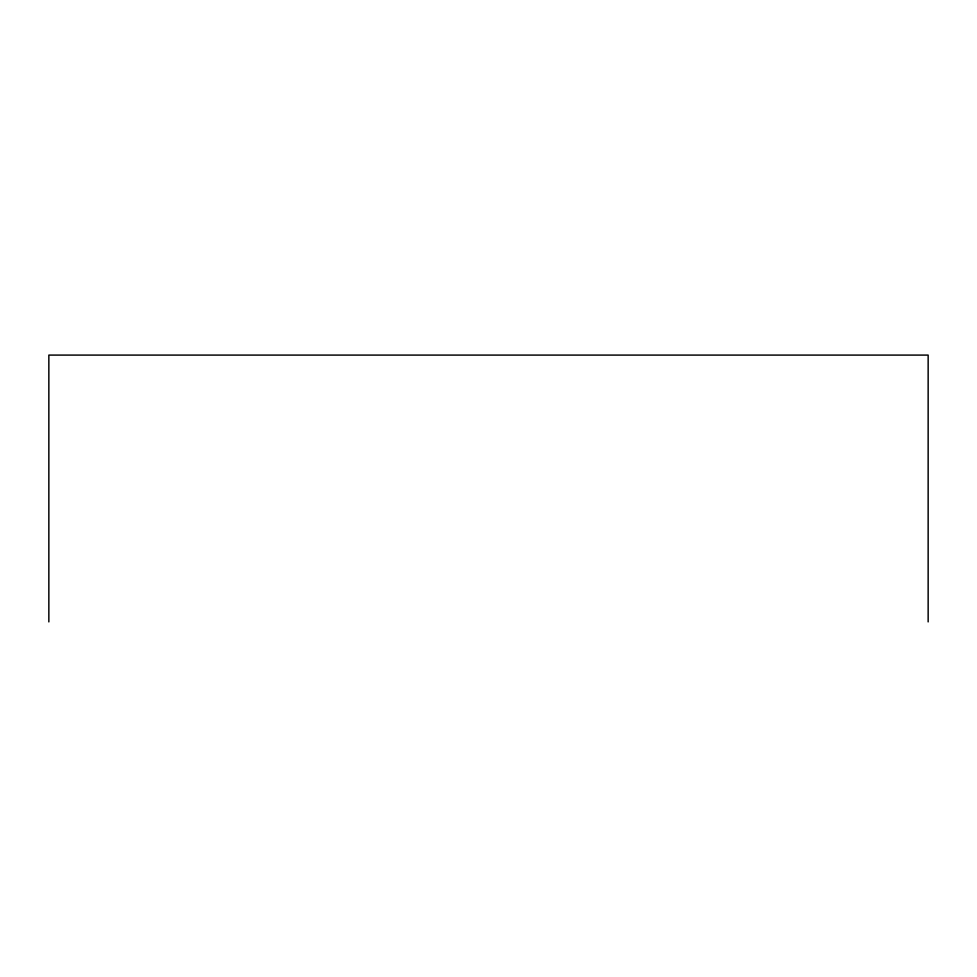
<?xml version="1.0" encoding="UTF-8"?>
<svg xmlns="http://www.w3.org/2000/svg" width="977" height="977" viewBox="0 0 977 977"><rect width="100%" height="100%" fill="white"/><g stroke="black" fill="none" stroke-linecap="round" stroke-linejoin="round"><path stroke-width="1.47" d="M928.15 621.909L928.15 355.091L48.85 355.091L48.85 621.909"/></g></svg>
